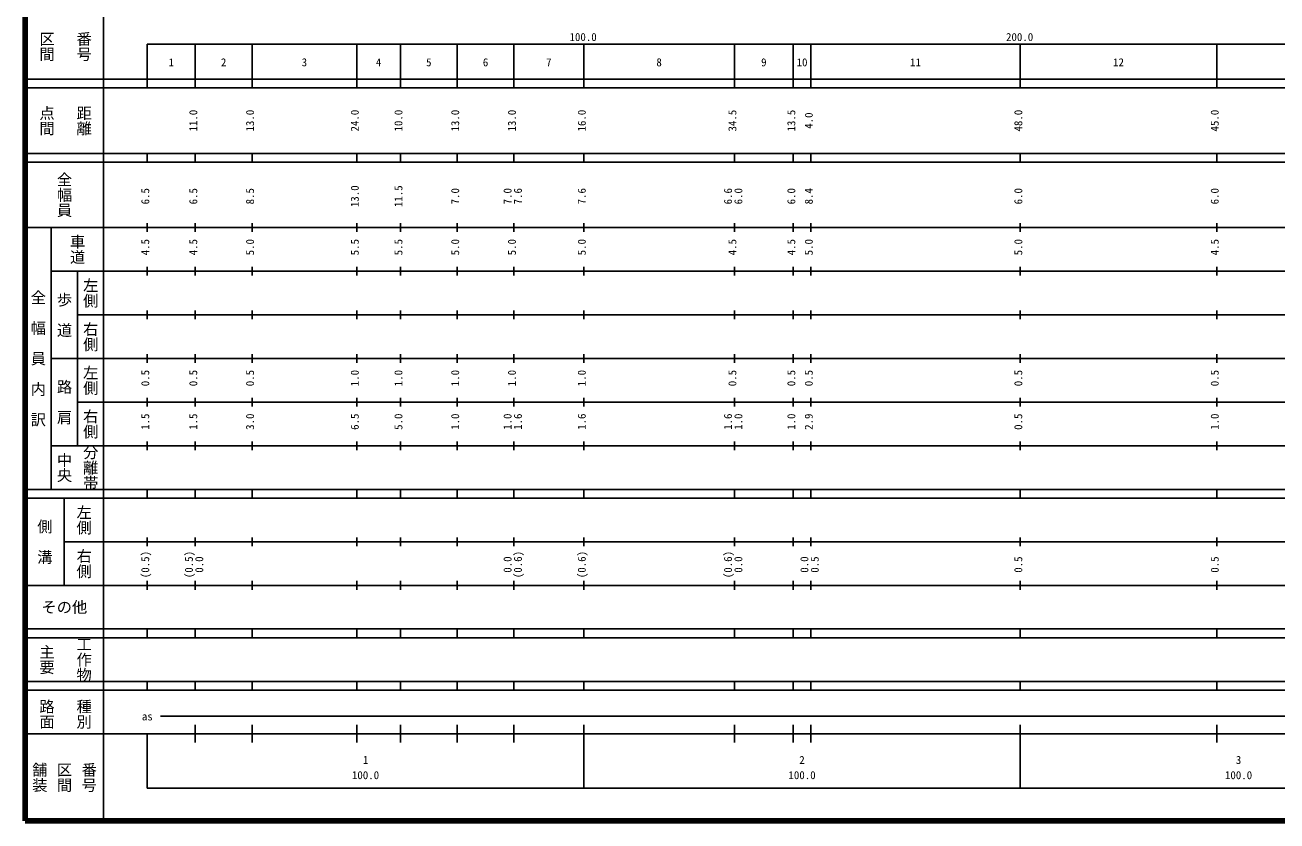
# Model space of a CAD drawing. Units: millimetres on the paper, enlarged 1000 times. Extents: x 40000 to 680000, y 20000 to 380000.
# Drawn here: x 40000 to 326798, y 20000 to 202409 of the extents above; entities that cross this region are included whole.
import ezdxf
from ezdxf.enums import TextEntityAlignment as Align

# ---------------------------------------------------------------- set-up
doc = ezdxf.new("R2010")
doc.units = ezdxf.units.MM
doc.header["$LTSCALE"] = 1000
doc.layers.add('M-TTL', color=2, linetype='Continuous', lineweight=140)
doc.layers.add('M-TTL-BAND', color=7, linetype='Continuous', lineweight=25)
doc.styles.add('@ＭＳ ゴシック', font='')
doc.styles.add('ＭＳ ゴシック', font='')
doc.styles.get('@ＭＳ ゴシック').set_extended_font_data('@MS Gothic')
doc.styles.get('ＭＳ ゴシック').set_extended_font_data('MS Gothic')

msp = doc.modelspace()

# ---------------------------------------------------------------- linework, layer by layer
at = {"layer": 'M-TTL'}
for p, q in [((40000, 380000), (40000, 20000)), ((40000, 20000), (680000, 20000))]:
    msp.add_line(p, q, dxfattribs=at)
at = {"layer": 'M-TTL-BAND'}
for p, q in [((58000, 370000), (58000, 20000)), ((68000, 198000), (579000, 198000)), ((68000, 198000), (68000, 188000)), ((79000, 188000), (79000, 198000)), ((92000, 188000), (92000, 198000)), ((116000, 188000), (116000, 198000)), ((126000, 188000), (126000, 198000)), ((139000, 188000), (139000, 198000)), ((152000, 188000), (152000, 198000)), ((168000, 188000), (168000, 198000)), ((202500, 188000), (202500, 198000)), ((216000, 188000), (216000, 198000)), ((220000, 188000), (220000, 198000)), ((268000, 188000), (268000, 198000)), ((313000, 188000), (313000, 198000)), ((40000, 190000), (579000, 190000)), ((40000, 188000), (579000, 188000)), ((40000, 173000), (579000, 173000)), ((68000, 171000), (68000, 173000)), ((79000, 171000), (79000, 173000)), ((92000, 171000), (92000, 173000)), ((116000, 171000), (116000, 173000)), ((126000, 171000), (126000, 173000)), ((139000, 171000), (139000, 173000)), ((152000, 171000), (152000, 173000)), ((168000, 171000), (168000, 173000)), ((202500, 171000), (202500, 173000)), ((216000, 171000), (216000, 173000)), ((220000, 171000), (220000, 173000)), ((268000, 171000), (268000, 173000)), ((313000, 171000), (313000, 173000)), ((40000, 171000), (579000, 171000)), ((40000, 156000), (579000, 156000)), ((46000, 96000), (46000, 156000)), ((68000, 155000), (68000, 157000)), ((79000, 155000), (79000, 157000)), ((92000, 155000), (92000, 157000)), ((116000, 155000), (116000, 157000)), ((126000, 155000), (126000, 157000)), ((139000, 155000), (139000, 157000)), ((152000, 155000), (152000, 157000)), ((168000, 155000), (168000, 157000)), ((202500, 155000), (202500, 157000)), ((216000, 155000), (216000, 157000)), ((220000, 155000), (220000, 157000)), ((268000, 155000), (268000, 157000)), ((313000, 155000), (313000, 157000)), ((68000, 145000), (68000, 147000)), ((79000, 145000), (79000, 147000)), ((92000, 145000), (92000, 147000)), ((116000, 145000), (116000, 147000)), ((126000, 145000), (126000, 147000)), ((139000, 145000), (139000, 147000)), ((152000, 145000), (152000, 147000)), ((168000, 145000), (168000, 147000)), ((202500, 145000), (202500, 147000)), ((216000, 145000), (216000, 147000)), ((220000, 145000), (220000, 147000)), ((268000, 145000), (268000, 147000)), ((313000, 145000), (313000, 147000)), ((46000, 146000), (579000, 146000)), ((52000, 146000), (52000, 106000)), ((52000, 136000), (579000, 136000)), ((68000, 135000), (68000, 137000)), ((79000, 135000), (79000, 137000)), ((92000, 135000), (92000, 137000)), ((116000, 135000), (116000, 137000)), ((126000, 135000), (126000, 137000)), ((139000, 135000), (139000, 137000)), ((152000, 135000), (152000, 137000)), ((168000, 135000), (168000, 137000)), ((202500, 135000), (202500, 137000)), ((216000, 135000), (216000, 137000)), ((220000, 135000), (220000, 137000)), ((268000, 135000), (268000, 137000)), ((313000, 135000), (313000, 137000)), ((68000, 125000), (68000, 127000)), ((79000, 125000), (79000, 127000)), ((92000, 125000), (92000, 127000)), ((116000, 125000), (116000, 127000)), ((126000, 125000), (126000, 127000)), ((139000, 125000), (139000, 127000)), ((152000, 125000), (152000, 127000)), ((168000, 125000), (168000, 127000)), ((202500, 125000), (202500, 127000)), ((216000, 125000), (216000, 127000)), ((220000, 125000), (220000, 127000)), ((268000, 125000), (268000, 127000)), ((313000, 125000), (313000, 127000)), ((46000, 126000), (579000, 126000)), ((52000, 116000), (579000, 116000)), ((68000, 115000), (68000, 117000)), ((79000, 115000), (79000, 117000)), ((92000, 115000), (92000, 117000)), ((116000, 115000), (116000, 117000)), ((126000, 115000), (126000, 117000)), ((139000, 115000), (139000, 117000)), ((152000, 115000), (152000, 117000)), ((168000, 115000), (168000, 117000)), ((202500, 115000), (202500, 117000)), ((216000, 115000), (216000, 117000)), ((220000, 115000), (220000, 117000)), ((268000, 115000), (268000, 117000)), ((313000, 115000), (313000, 117000)), ((68000, 105000), (68000, 107000)), ((79000, 105000), (79000, 107000)), ((92000, 105000), (92000, 107000)), ((116000, 105000), (116000, 107000)), ((126000, 105000), (126000, 107000)), ((139000, 105000), (139000, 107000)), ((152000, 105000), (152000, 107000)), ((168000, 105000), (168000, 107000)), ((202500, 105000), (202500, 107000)), ((216000, 105000), (216000, 107000)), ((220000, 105000), (220000, 107000)), ((268000, 105000), (268000, 107000)), ((313000, 105000), (313000, 107000)), ((46000, 106000), (579000, 106000)), ((40000, 96000), (579000, 96000)), ((68000, 94000), (68000, 96000)), ((79000, 94000), (79000, 96000)), ((92000, 94000), (92000, 96000)), ((116000, 94000), (116000, 96000)), ((126000, 94000), (126000, 96000)), ((139000, 94000), (139000, 96000)), ((152000, 94000), (152000, 96000)), ((168000, 94000), (168000, 96000)), ((202500, 94000), (202500, 96000)), ((216000, 94000), (216000, 96000)), ((220000, 94000), (220000, 96000)), ((268000, 94000), (268000, 96000)), ((313000, 94000), (313000, 96000)), ((40000, 94000), (579000, 94000)), ((49000, 94000), (49000, 74000)), ((49000, 84000), (579000, 84000)), ((68000, 83000), (68000, 85000)), ((79000, 83000), (79000, 85000)), ((92000, 83000), (92000, 85000)), ((116000, 83000), (116000, 85000)), ((126000, 83000), (126000, 85000)), ((139000, 83000), (139000, 85000)), ((152000, 83000), (152000, 85000)), ((168000, 83000), (168000, 85000)), ((202500, 83000), (202500, 85000)), ((216000, 83000), (216000, 85000)), ((220000, 83000), (220000, 85000)), ((268000, 83000), (268000, 85000)), ((313000, 83000), (313000, 85000)), ((68000, 73000), (68000, 75000)), ((79000, 73000), (79000, 75000)), ((92000, 73000), (92000, 75000)), ((116000, 73000), (116000, 75000)), ((126000, 73000), (126000, 75000)), ((139000, 73000), (139000, 75000)), ((152000, 73000), (152000, 75000)), ((168000, 73000), (168000, 75000)), ((202500, 73000), (202500, 75000)), ((216000, 73000), (216000, 75000)), ((220000, 73000), (220000, 75000)), ((268000, 73000), (268000, 75000)), ((313000, 73000), (313000, 75000)), ((40000, 74000), (579000, 74000)), ((40000, 64000), (579000, 64000)), ((68000, 62000), (68000, 64000)), ((79000, 62000), (79000, 64000)), ((92000, 62000), (92000, 64000)), ((116000, 62000), (116000, 64000)), ((126000, 62000), (126000, 64000)), ((139000, 62000), (139000, 64000)), ((152000, 62000), (152000, 64000)), ((168000, 62000), (168000, 64000)), ((202500, 62000), (202500, 64000)), ((216000, 62000), (216000, 64000)), ((220000, 62000), (220000, 64000)), ((268000, 62000), (268000, 64000)), ((313000, 62000), (313000, 64000)), ((40000, 62000), (579000, 62000)), ((40000, 52000), (579000, 52000)), ((68000, 50000), (68000, 52000)), ((79000, 50000), (79000, 52000)), ((92000, 50000), (92000, 52000)), ((116000, 50000), (116000, 52000)), ((126000, 50000), (126000, 52000)), ((139000, 50000), (139000, 52000)), ((152000, 50000), (152000, 52000)), ((168000, 50000), (168000, 52000)), ((202500, 50000), (202500, 52000)), ((216000, 50000), (216000, 52000)), ((220000, 50000), (220000, 52000)), ((268000, 50000), (268000, 52000)), ((313000, 50000), (313000, 52000)), ((40000, 50000), (579000, 50000)), ((71000, 44000), (565000, 44000)), ((79000, 38000), (79000, 42000)), ((92000, 38000), (92000, 42000)), ((116000, 38000), (116000, 42000)), ((126000, 38000), (126000, 42000)), ((139000, 38000), (139000, 42000)), ((152000, 38000), (152000, 42000)), ((168000, 27500), (168000, 42000)), ((202500, 38000), (202500, 42000)), ((216000, 38000), (216000, 42000)), ((220000, 38000), (220000, 42000)), ((268000, 27500), (268000, 42000)), ((313000, 38000), (313000, 42000)), ((40000, 40000), (579000, 40000)), ((68000, 40000), (68000, 27500)), ((68000, 27500), (579000, 27500))]:
    msp.add_line(p, q, dxfattribs=at)

# ---------------------------------------------------------------- texts
at = {"layer": 'M-TTL-BAND', "style": '@ＭＳ ゴシック'}
for s, p in [('番号', (53500, 197500)), ('区間', (45000, 197500)), ('点間', (45000, 180500)), ('距離', (53500, 180500)), ('全幅員', (49000, 163500)), ('車道', (52000, 151000)), ('左側', (55000, 141000)), ('全\u3000幅\u3000員\u3000内\u3000訳', (43000, 126000)), ('歩\u3000道', (49000, 136000)), ('右側', (55000, 131000)), ('左側', (55000, 121000)), ('路\u3000肩', (49000, 116000)), ('右側', (55000, 111000)), ('中央', (49000, 101000)), ('分離帯', (55000, 101000)), ('左側', (53500, 89000)), ('側\u3000溝', (44500, 84000)), ('右側', (53500, 79000)), ('主要', (45000, 57000)), ('工作物', (53500, 57000)), ('路面', (45000, 44500)), ('種別', (53500, 44500)), ('舗装', (43333, 30000)), ('区間', (49000, 30000)), ('番号', (54667, 30000))]:
    msp.add_text(s, height=2566, rotation=270, dxfattribs=at).set_placement(p, align=Align.MIDDLE_CENTER)
at = {"layer": 'M-TTL-BAND', "style": 'ＭＳ ゴシック'}
for s, p in [('100.0', (167844, 198195)), ('200.0', (267844, 198195)), ('1', (73500, 192405)), ('2', (85500, 192405)), ('3', (104000, 192405)), ('4', (121000, 192405)), ('5', (132500, 192405)), ('6', (145500, 192405)), ('7', (160000, 192405)), ('8', (185250, 192405)), ('9', (209250, 192405)), ('10', (218000, 192405)), ('11', (244000, 192405)), ('12', (290500, 192405)), ('as', (68000, 42500)), ('1', (118000, 32523)), ('2', (218000, 32523)), ('3', (318000, 32523)), ('100.0', (118000, 29033)), ('100.0', (218000, 29033)), ('100.0', (318000, 29033))]:
    msp.add_text(s, height=1833, dxfattribs=at).set_placement(p, align=Align.BOTTOM_CENTER)
for s, p in [('11.0', (80000, 180500)), ('13.0', (93000, 180500)), ('24.0', (117000, 180500)), ('10.0', (127000, 180500)), ('13.0', (140000, 180500)), ('13.0', (153000, 180500)), ('16.0', (169000, 180500)), ('34.5', (203500, 180500)), ('13.5', (217000, 180500)), ('4.0', (221000, 180500)), ('48.0', (269000, 180500)), ('45.0', (314000, 180500)), ('6.5', (69000, 163174)), ('6.5', (80000, 163174)), ('8.5', (93000, 163174)), ('13.0', (117000, 163174)), ('11.5', (127000, 163174)), ('7.0', (140000, 163174)), ('7.0', (152000, 163174)), ('7.6', (154370, 163174)), ('7.6', (169000, 163174)), ('6.6', (202500, 163174)), ('6.0', (204870, 163174)), ('6.0', (217000, 163174)), ('8.4', (221000, 163174)), ('6.0', (269000, 163174)), ('6.0', (314000, 163174)), ('4.5', (69000, 151500)), ('4.5', (80000, 151500)), ('5.0', (93000, 151500)), ('5.5', (117000, 151500)), ('5.5', (127000, 151500)), ('5.0', (140000, 151500)), ('5.0', (153000, 151500)), ('5.0', (169000, 151500)), ('4.5', (203500, 151500)), ('4.5', (217000, 151500)), ('5.0', (221000, 151500)), ('5.0', (269000, 151500)), ('4.5', (314000, 151500)), ('0.5', (69000, 121500)), ('0.5', (80000, 121500)), ('0.5', (93000, 121500)), ('1.0', (117000, 121500)), ('1.0', (127000, 121500)), ('1.0', (140000, 121500)), ('1.0', (153000, 121500)), ('1.0', (169000, 121500)), ('0.5', (203500, 121500)), ('0.5', (217000, 121500)), ('0.5', (221000, 121500)), ('0.5', (269000, 121500)), ('0.5', (314000, 121500)), ('1.5', (69000, 111500)), ('1.5', (80000, 111500)), ('3.0', (93000, 111500)), ('6.5', (117000, 111500)), ('5.0', (127000, 111500)), ('1.0', (140000, 111500)), ('1.0', (152000, 111500)), ('1.6', (154370, 111500)), ('1.6', (169000, 111500)), ('1.6', (202500, 111500)), ('1.0', (204870, 111500)), ('1.0', (217000, 111500)), ('2.9', (221000, 111500)), ('0.5', (269000, 111500)), ('1.0', (314000, 111500)), ('(0.5)', (69000, 78764)), ('(0.5)', (79000, 78764)), ('0.0', (81370, 78764)), ('0.0', (152000, 78764)), ('(0.6)', (154370, 78764)), ('(0.6)', (169000, 78764)), ('(0.6)', (202500, 78764)), ('0.0', (204870, 78764)), ('0.0', (220000, 78764)), ('0.5', (222370, 78764)), ('0.5', (269000, 78764)), ('0.5', (314000, 78764))]:
    msp.add_text(s, height=1833, rotation=90, dxfattribs=at).set_placement(p, align=Align.BOTTOM_CENTER)
msp.add_text('その他', height=2566, dxfattribs=at).set_placement((49000, 69000), align=Align.MIDDLE_CENTER)

doc.saveas('drawing.dxf')
